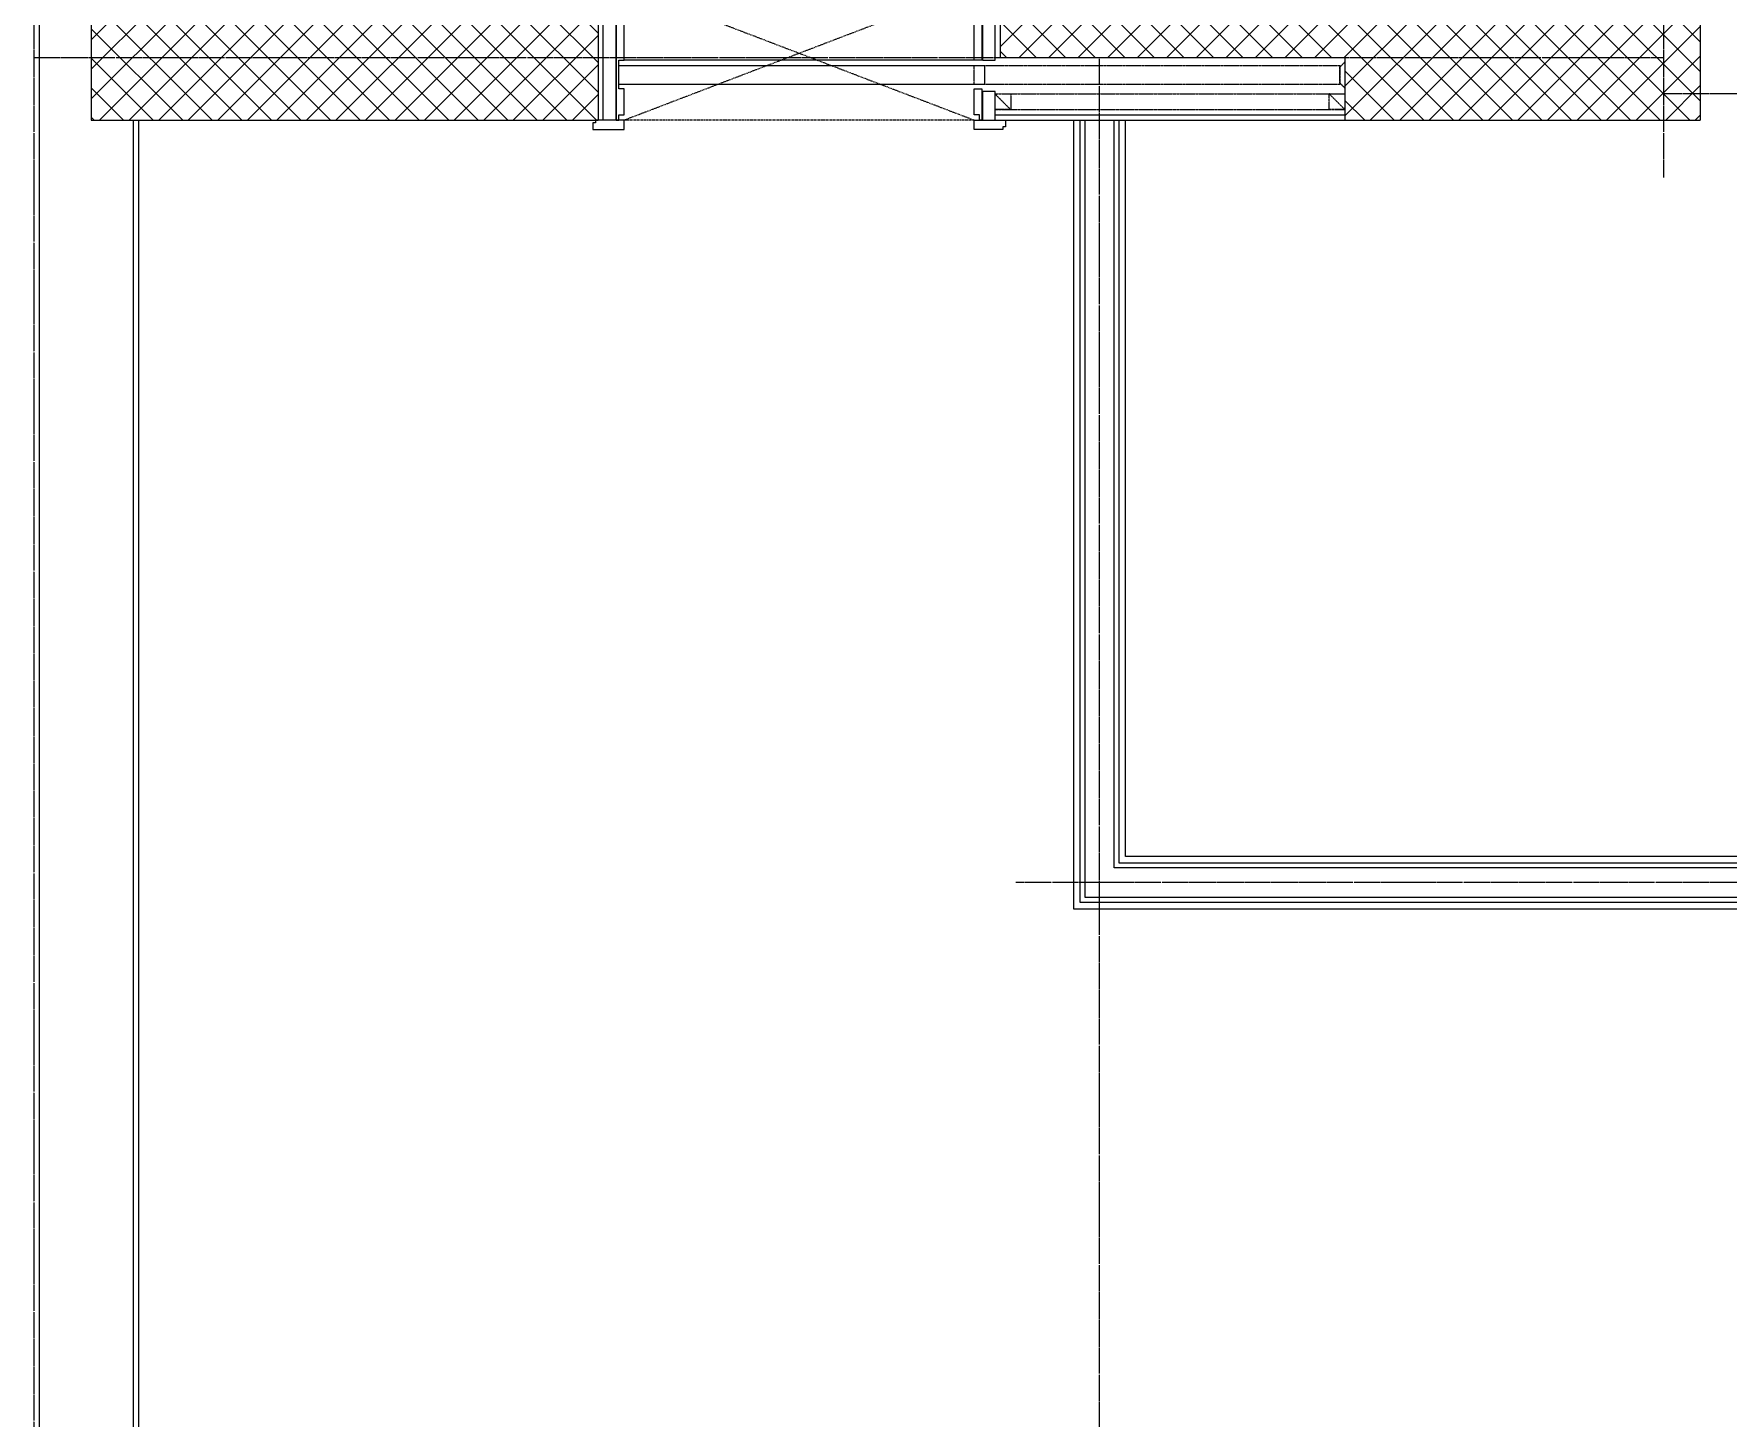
# Model space of a CAD drawing. Header units: millimetres. Extents: x 18456 to 179493, y -203649 to 469211.
# Drawn here: x 117620 to 120863, y 121009 to 123659 of the extents above; entities that cross this region are included whole.
import ezdxf

# ---------------------------------------------------------------- set-up
doc = ezdxf.new("R2010")
doc.units = ezdxf.units.MM
for name, pattern in [('X-평면도(기본형)$0$( Hidden )', [0.375, 0.25, -0.125]), ('X-평면도(기본형)$0$CEN', [52.5, 50, -1, 0.5, -1]), ('X-평면도(기본형)$0$HID', [2.8, 1.8, -1])]:
    doc.linetypes.add(name, pattern=pattern)
for name, color, linetype, true_color in [('X-평면도(기본형)$0$40HAT', 9, 'Continuous', 0x808080), ('X-평면도(기본형)$0$4GYP', 4, 'Continuous', 0x00ffff), ('X-평면도(기본형)$0$7GYP', 7, 'Continuous', 0x000000), ('X-평면도(기본형)$0$CEN', 1, 'X-평면도(기본형)$0$CEN', 0xff0000), ('X-평면도(기본형)$0$DOOR', 4, 'Continuous', 0x00ffff), ('X-평면도(기본형)$0$W1', 2, 'Continuous', 0xffff00), ('X-평면도(기본형)$0$W2', 3, 'Continuous', 0x00ff00)]:
    doc.layers.add(name, color=color, linetype=linetype, true_color=true_color)
pattern_1 = [(315, (-266331.984, -31820.326), (28.2842712, 28.2842712), []), (45, (-266331.984, -31820.326), (-28.2842712, 28.2842712), [])]

# ---------------------------------------------------------------- blocks, each defined once
blk = doc.blocks.new('X-평면도(기본형)$0$pkdr750190')
at = {"layer": 'X-평면도(기본형)$0$DOOR', "linetype": 'X-평면도(기본형)$0$( Hidden )'}
for p, q in [((-50, 750), (-50, 1420)), ((-20, 1420), (-50, 1390)), ((-20, 750), (-20, 1420)), ((-20, 780), (-50, 750))]:
    blk.add_line(p, q, dxfattribs=at)
at = {"layer": 'X-평면도(기본형)$0$DOOR'}
for p, q in [((-10, 750), (-10, 1420)), ((0, 750), (0, 1420))]:
    blk.add_line(p, q, dxfattribs=at)
at = {"layer": 'X-평면도(기본형)$0$DOOR', "color": 5, "true_color": 0x0000ff}
for p, q in [((-260, 720), (-260, 30)), ((-115, 710), (-115, 40))]:
    blk.add_line(p, q, dxfattribs=at)
at = {"layer": 'X-평면도(기본형)$0$DOOR', "color": 8, "linetype": 'X-평면도(기본형)$0$( Hidden )', "true_color": 0x808080}
for points in [[(-111.3, 1420), (-61.3, 1420), (-71.3, 1410), (-101.3, 1410)], [(-104.3, 710), (-104.3, 1410), (-68.3, 1410), (-68.3, 710)]]:
    blk.add_lwpolyline(points, close=True, dxfattribs=at)
at = {"layer": 'X-평면도(기본형)$0$DOOR', "linetype": 'X-평면도(기본형)$0$( Hidden )'}
for points in [[(-20, 1420), (-20, 1390), (-50, 1390), (-50, 1420)], [(-20, 780), (-20, 750), (-50, 750), (-50, 780)]]:
    blk.add_lwpolyline(points, close=True, dxfattribs=at)
at = {"layer": 'X-평면도(기본형)$0$DOOR'}
for points in [[(-250, 750), (-250, 725), (-240, 725), (-240, 720), (-260, 720), (-260, 750)], [(-115, 750), (-250, 750), (-250, 726), (-115, 726)], [(0, 750), (-55, 750), (-55, 726), (0, 726)], [(0, 770), (13, 770), (13, 765), (18, 765), (18, 710), (0, 710)], [(-115, 725), (-115, 710), (-250, 710), (-250, 720), (-239, 720), (-239, 725)], [(-92.3, 30), (-104.3, 30), (-104.3, 730), (-68.3, 730), (-68.3, 30), (-80.3, 30)], [(0, 725), (0, 720), (-10, 720), (-10, 710), (-60, 710), (-60, 725)], [(0, 25), (0, 30), (-10, 30), (-10, 40), (-60, 40), (-60, 30), (-115, 30), (-115, 40), (-250, 40), (-250, 30), (-239, 30), (-239, 25)], [(0, -15), (5, -15), (5, -20), (18, -20), (18, 40), (0, 40)], [(-250, 0), (-250, 25), (-240, 25), (-240, 30), (-260, 30), (-260, 0)], [(0, 0), (-250, 0), (-250, 24), (0, 24)]]:
    blk.add_lwpolyline(points, close=True, dxfattribs=at)
at = {"layer": 'X-평면도(기본형)$0$DOOR', "color": 1, "linetype": 'X-평면도(기본형)$0$HID', "true_color": 0xff0000}
blk.add_lwpolyline([(0, 710), (0, 40), (-260, 720), (-260, 30)], close=True, dxfattribs=at)
at = {"layer": 'X-평면도(기본형)$0$DOOR'}
blk.add_lwpolyline([(0, 720), (-10, 720), (-10, 710)], dxfattribs=at)

msp = doc.modelspace()

# ---------------------------------------------------------------- hatches: boundary and pattern name
at = {"layer": 'X-평면도(기본형)$0$40HAT'}
h = msp.add_hatch(dxfattribs=at)
h.set_pattern_fill('H3', color=256, scale=40, style=0, pattern_type=2)
h.set_pattern_definition(pattern_1)
h.paths.add_polyline_path([(119369.6, 125583.9), (119369.6, 125673.9), (120699.6, 125673.9), (120699.6, 125723.9), (120809.6, 125723.9), (120809.6, 123493.9), (120129.6, 123493.9), (120129.6, 123613.9), (119469.6, 123613.9), (119469.6, 123703.9), (120699.6, 123703.9), (120699.6, 125583.9), (119369.6, 125583.9)], flags=0)
h = msp.add_hatch(dxfattribs=at)
h.set_pattern_fill('H3', color=256, scale=40, style=0, pattern_type=2)
h.set_pattern_definition(pattern_1)
h.paths.add_polyline_path([(117729.6, 123493.9), (118699.6, 123493.9), (118699.6, 123703.9), (117819.6, 123703.9), (117819.6, 125583.9), (118449.6, 125583.9), (118449.6, 125673.9), (117729.6, 125673.9)], flags=0)

# ---------------------------------------------------------------- linework, layer by layer
at = {"layer": 'X-평면도(기본형)$0$4GYP'}
for p, q in [((117809.6, 123493.9), (117809.6, 118153.9)), ((117819.6, 123493.9), (117819.6, 118163.9))]:
    msp.add_line(p, q, dxfattribs=at)
at = {"layer": 'X-평면도(기본형)$0$7GYP'}
for points in [[(122599.6, 123581.4), (122092.1, 123581.4), (122092.1, 122071.4), (119697.1, 122071.4), (119697.1, 123493.9)], [(122599.6, 123593.9), (122079.6, 123593.9), (122079.6, 122083.9), (119709.6, 122083.9), (119709.6, 123493.9)], [(122599.6, 123571.9), (122101.6, 123571.9), (122101.6, 122061.9), (119687.6, 122061.9), (119687.6, 123493.9)], [(119609.6, 123493.9), (119609.6, 121983.9), (122499.6, 121983.9)], [(119622.1, 123493.9), (119622.1, 121996.4), (122499.6, 121996.4)], [(119631.6, 123493.9), (119631.6, 122005.9), (122499.6, 122005.9)]]:
    msp.add_lwpolyline(points, dxfattribs=at)
at = {"layer": 'X-평면도(기본형)$0$CEN'}
for p, q in [((117619.6, 129138.9), (117619.6, 115318.9)), ((120739.6, 129138.9), (120739.6, 123383.9)), ((117619.6, 123613.9), (120739.6, 123613.9)), ((119659.6, 115318.9), (119659.6, 123613.9)), ((122139.6, 123543.9), (120739.6, 123543.9)), ((122139.6, 122033.9), (119499.6, 122033.9))]:
    msp.add_line(p, q, dxfattribs=at)
at = {"layer": 'X-평면도(기본형)$0$W1'}
msp.add_line((117629.6, 127058.9), (117629.6, 118018.9), dxfattribs=at)
at = {"layer": 'X-평면도(기본형)$0$W2'}
for p, q in [((120809.6, 125723.9), (120809.6, 123493.9)), ((117729.6, 125673.9), (117729.6, 123493.9)), ((118699.6, 123703.9), (118699.6, 123493.9)), ((119469.6, 123703.9), (119469.6, 123613.9)), ((119469.6, 123613.9), (120129.6, 123613.9)), ((120129.6, 123613.9), (120129.6, 123493.9)), ((117729.6, 123493.9), (118699.6, 123493.9)), ((120129.6, 123493.9), (120809.6, 123493.9))]:
    msp.add_line(p, q, dxfattribs=at)

# ---------------------------------------------------------------- block references
at = {"rotation": 270}
msp.add_blockref('X-평면도(기본형)$0$pkdr750190', (118709.6, 123493.9), dxfattribs=at)

doc.saveas('drawing.dxf')
